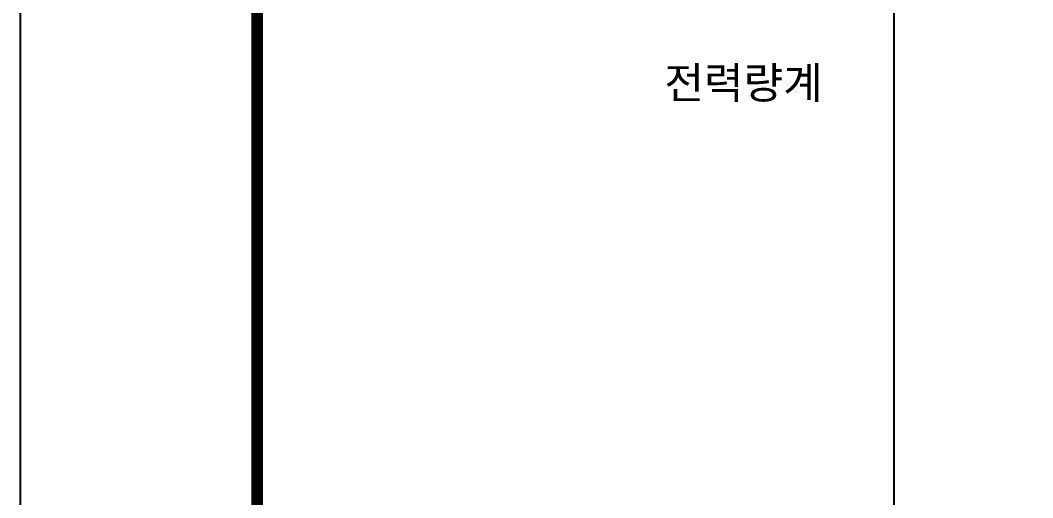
# Model space of a CAD drawing. Header units: millimetres. Extents: x 0 to 210250, y 0 to 148500.
# Drawn here: x 0 to 32061, y 74250 to 89389 of the extents above; entities that cross this region are included whole.
import ezdxf

# ---------------------------------------------------------------- set-up
doc = ezdxf.new("R2010")
doc.units = ezdxf.units.MM
doc.header["$LTSCALE"] = 250
doc.header["$MEASUREMENT"] = 0
doc.layers.get('0').update_dxf_attribs({"lineweight": 25})
doc.layers.add('001dmp-FORM', color=7, linetype='Continuous')
doc.layers.add('2', color=2, linetype='Continuous')
doc.styles.add('gul', font='NGULIM_0.TTF')

# ---------------------------------------------------------------- blocks, each defined once
blk = doc.blocks.new('FORM_ELEC_SUKWOO$0$')
at = {"layer": '001dmp-FORM', "color": 30}
blk.add_lwpolyline([(161727, 114228), (0, 114228), (0, 0), (161727, 0)], close=True, dxfattribs=at)
at = {"layer": '001dmp-FORM', "const_width": 288}
blk.add_lwpolyline([(5769, 3846), (5769, 110382), (157881, 110382), (157881, 3846)], close=True, dxfattribs=at)
blk = doc.blocks.new('FORM_ELEC_SUKWOO')
at = {"layer": '001dmp-FORM'}
blk.add_blockref('FORM_ELEC_SUKWOO$0$', (12, -1), dxfattribs=at)

msp = doc.modelspace()

# ---------------------------------------------------------------- linework, layer by layer
at = {"layer": '2', "color": 7}
msp.add_line((27662, 89988), (27662, 41544), dxfattribs=at)

# ---------------------------------------------------------------- block references
at = {"color": 4, "xscale": 1.30002681309939, "yscale": 1.30002681309939, "zscale": 1.30002681309939}
msp.add_blockref('FORM_ELEC_SUKWOO', (-16, 1), dxfattribs=at)

# ---------------------------------------------------------------- texts
at = {"layer": '2', "style": 'gul'}
msp.add_text('전력량계', height=1000, dxfattribs=at).set_placement((20394, 86904))

doc.saveas('drawing.dxf')
